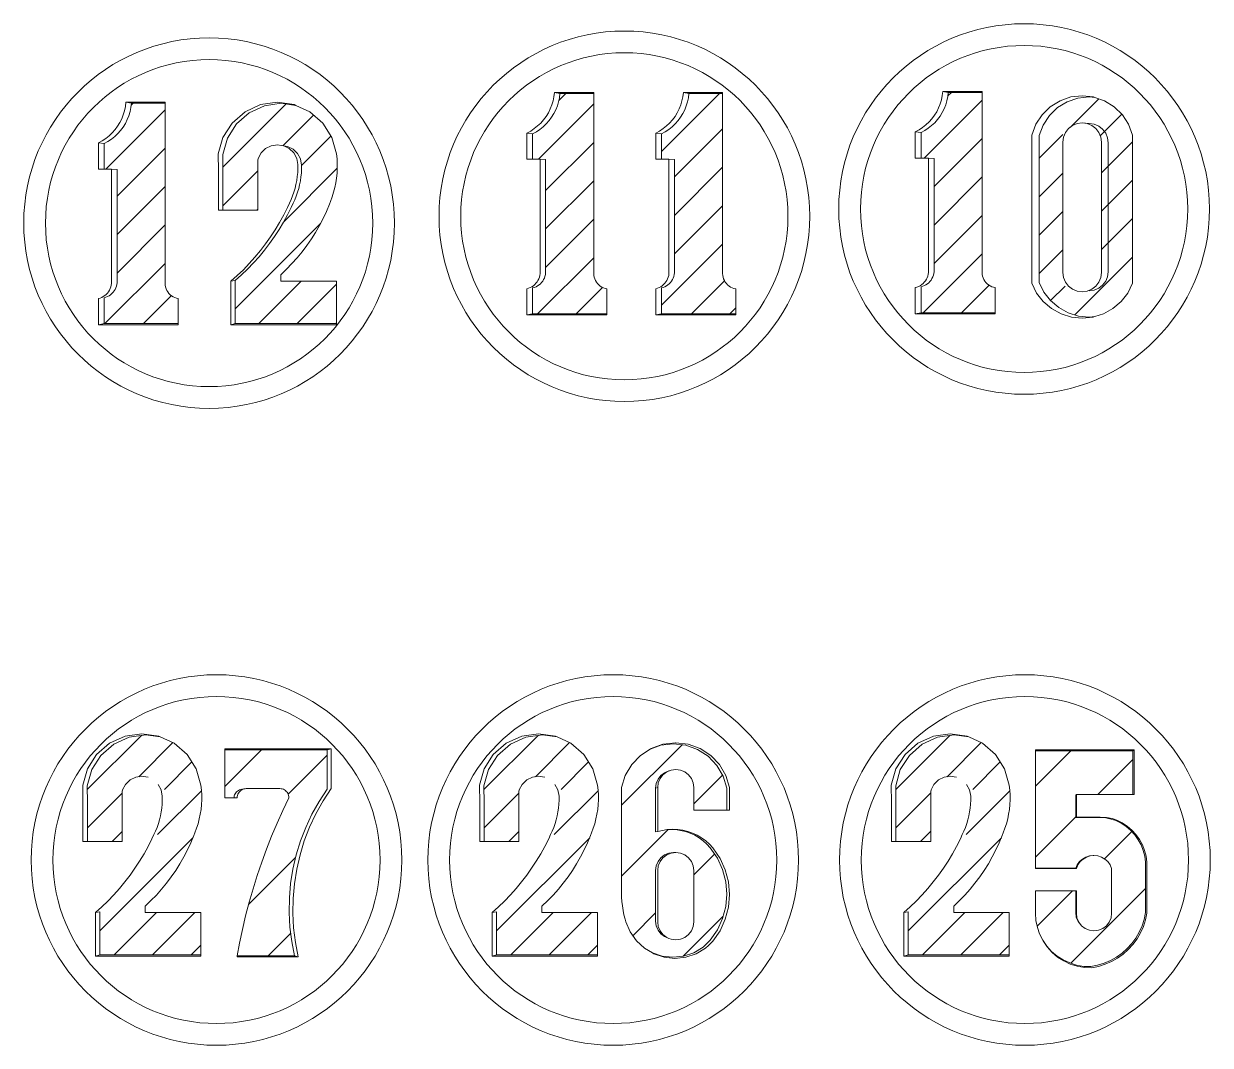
# Model space of a CAD drawing. Header units: inches. Extents: x 168 to 5693, y 62 to 1947.
# Drawn here: x 1467.9 to 1518.2, y 620.6 to 663.9 of the extents above; entities that cross this region are included whole.
import ezdxf

# ---------------------------------------------------------------- set-up
doc = ezdxf.new("R2010")
doc.units = ezdxf.units.IN
doc.header["$MEASUREMENT"] = 0
pattern_1 = [(45, (923.6918, 1201.9644), (-0.8148213, 0.8148213), [])]

msp = doc.modelspace()

# ---------------------------------------------------------------- hatches: boundary and pattern name
at = {"lineweight": 20}
h = msp.add_hatch(dxfattribs=at)
h.set_pattern_fill('ANSI31', color=256, scale=9.218651)
h.set_pattern_definition(pattern_1)
h.paths.add_polyline_path([(1492.439, 652.722), (1492.37, 652.755), (1492.304, 652.796), (1492.245, 652.845), (1492.191, 652.9), (1492.144, 652.961), (1492.105, 653.028), (1492.073, 653.098), (1492.051, 653.172), (1492.037, 653.248), (1492.033, 653.325), (1492.033, 660.965), (1490.599, 660.965), (1490.578, 660.786), (1490.541, 660.61), (1490.489, 660.438), (1490.423, 660.271), (1490.342, 660.111), (1490.248, 659.958), (1490.141, 659.813), (1490.022, 659.679), (1489.891, 659.555), (1489.75, 659.443), (1489.6, 659.344), (1489.442, 659.259), (1489.442, 658.176), (1489.754, 658.176), (1489.992, 658.159), (1489.992, 653.355), (1489.982, 653.281), (1489.964, 653.208), (1489.939, 653.137), (1489.906, 653.07), (1489.867, 653.006), (1489.821, 652.947), (1489.769, 652.893), (1489.712, 652.845), (1489.65, 652.803), (1489.584, 652.767), (1489.514, 652.739), (1489.442, 652.719), (1489.442, 651.619), (1492.588, 651.619), (1492.588, 652.682), (1492.512, 652.698)])
h = msp.add_hatch(dxfattribs=at)
h.set_pattern_fill('ANSI31', color=256, scale=9.218651)
h.set_pattern_definition(pattern_1)
h.paths.add_polyline_path([(1497.904, 652.722), (1497.834, 652.755), (1497.769, 652.796), (1497.709, 652.845), (1497.655, 652.9), (1497.608, 652.961), (1497.569, 653.028), (1497.538, 653.098), (1497.515, 653.172), (1497.502, 653.248), (1497.497, 653.325), (1497.497, 660.965), (1496.063, 660.965), (1496.042, 660.786), (1496.005, 660.61), (1495.954, 660.438), (1495.887, 660.271), (1495.807, 660.111), (1495.712, 659.958), (1495.605, 659.813), (1495.486, 659.679), (1495.355, 659.555), (1495.214, 659.443), (1495.064, 659.344), (1494.906, 659.259), (1494.906, 658.176), (1495.219, 658.176), (1495.456, 658.159), (1495.456, 653.355), (1495.446, 653.281), (1495.429, 653.208), (1495.403, 653.137), (1495.371, 653.07), (1495.331, 653.006), (1495.285, 652.947), (1495.233, 652.893), (1495.176, 652.845), (1495.114, 652.803), (1495.048, 652.767), (1494.978, 652.739), (1494.906, 652.719), (1494.906, 651.619), (1498.052, 651.619), (1498.052, 652.682), (1497.977, 652.698)])
h = msp.add_hatch(dxfattribs=at)
h.set_pattern_fill('ANSI31', color=256, scale=9.218651)
h.set_pattern_definition(pattern_1)
h.paths.add_polyline_path([(1508.903, 652.769), (1508.833, 652.802), (1508.768, 652.843), (1508.708, 652.891), (1508.654, 652.947), (1508.607, 653.008), (1508.568, 653.074), (1508.537, 653.145), (1508.515, 653.218), (1508.501, 653.294), (1508.496, 653.371), (1508.496, 661.011), (1507.062, 661.011), (1507.041, 660.833), (1507.005, 660.657), (1506.953, 660.485), (1506.887, 660.318), (1506.806, 660.157), (1506.712, 660.004), (1506.604, 659.86), (1506.485, 659.725), (1506.355, 659.602), (1506.214, 659.49), (1506.064, 659.391), (1505.906, 659.305), (1505.906, 658.223), (1506.218, 658.223), (1506.456, 658.206), (1506.456, 653.401), (1506.446, 653.327), (1506.428, 653.254), (1506.403, 653.184), (1506.37, 653.116), (1506.331, 653.053), (1506.285, 652.993), (1506.233, 652.939), (1506.175, 652.891), (1506.113, 652.849), (1506.047, 652.814), (1505.978, 652.786), (1505.906, 652.765), (1505.906, 651.666), (1509.051, 651.666), (1509.051, 652.729), (1508.976, 652.744)])
h = msp.add_hatch(dxfattribs=at)
h.set_pattern_fill('ANSI31', color=256, scale=9.218651)
h.set_pattern_definition(pattern_1)
h.paths.add_polyline_path([(1474.273, 652.307), (1474.203, 652.34), (1474.138, 652.381), (1474.078, 652.43), (1474.024, 652.485), (1473.977, 652.546), (1473.938, 652.613), (1473.907, 652.683), (1473.884, 652.757), (1473.87, 652.833), (1473.866, 652.909), (1473.866, 660.55), (1472.432, 660.55), (1472.411, 660.371), (1472.374, 660.195), (1472.323, 660.023), (1472.256, 659.856), (1472.176, 659.695), (1472.081, 659.542), (1471.974, 659.398), (1471.855, 659.264), (1471.724, 659.14), (1471.583, 659.028), (1471.433, 658.929), (1471.275, 658.843), (1471.275, 657.761), (1471.588, 657.761), (1471.825, 657.744), (1471.825, 652.94), (1471.815, 652.866), (1471.797, 652.793), (1471.772, 652.722), (1471.74, 652.655), (1471.7, 652.591), (1471.654, 652.532), (1471.602, 652.478), (1471.545, 652.43), (1471.483, 652.388), (1471.417, 652.352), (1471.347, 652.324), (1471.275, 652.304), (1471.275, 651.204), (1474.421, 651.204), (1474.421, 652.267), (1474.346, 652.283)])
h = msp.add_hatch(dxfattribs=at)
h.set_pattern_fill('ANSI31', color=256, scale=9.218651)
h.set_pattern_definition(pattern_1)
h.paths.add_polyline_path([(1481.127, 653), (1478.768, 653), (1478.768, 653.278), (1479.009, 653.507), (1479.24, 653.747), (1479.461, 653.996), (1479.671, 654.253), (1479.871, 654.52), (1480.06, 654.794), (1480.237, 655.075), (1480.403, 655.364), (1480.556, 655.659), (1480.698, 655.961), (1480.827, 656.268), (1480.87, 656.387), (1480.943, 656.58), (1481.005, 656.776), (1481.058, 656.974), (1481.1, 657.176), (1481.131, 657.379), (1481.152, 657.584), (1481.162, 657.789), (1481.161, 657.995), (1481.149, 658.2), (1481.127, 658.405), (1480.929, 659.101), (1480.541, 659.712), (1479.996, 660.188), (1479.405, 660.46), (1478.786, 660.55), (1478.077, 660.447), (1477.426, 660.148), (1476.886, 659.676), (1476.502, 659.071), (1476.306, 658.381), (1476.313, 657.665), (1476.313, 656.015), (1477.789, 656.015), (1477.789, 658.183), (1477.928, 658.444), (1478.119, 658.631), (1478.358, 658.75), (1478.622, 658.791), (1478.786, 658.764), (1478.886, 658.75), (1478.89, 658.748), (1479.048, 658.723), (1479.284, 658.605), (1479.474, 658.42), (1479.598, 658.187), (1479.645, 657.927), (1479.645, 657.759), (1479.637, 657.592), (1479.621, 657.426), (1479.597, 657.26), (1479.565, 657.096), (1479.525, 656.933), (1479.478, 656.773), (1479.422, 656.615), (1479.359, 656.46), (1479.289, 656.308), (1479.21, 656.134), (1479.049, 655.814), (1478.876, 655.501), (1478.692, 655.194), (1478.496, 654.894), (1478.289, 654.602), (1478.072, 654.318), (1477.843, 654.042), (1477.605, 653.775), (1477.357, 653.517), (1477.099, 653.268), (1476.832, 653.029), (1476.832, 651.204), (1481.127, 651.204)])
h = msp.add_hatch(dxfattribs=at)
h.set_pattern_fill('ANSI31', color=256, scale=9.218651)
h.set_pattern_definition(pattern_1)
h.paths.add_polyline_path([(1510.917, 659.176), (1510.917, 652.948), (1511.119, 652.539), (1511.398, 652.179), (1511.744, 651.882), (1512.143, 651.661), (1512.578, 651.525), (1513.032, 651.479), (1513.281, 651.504), (1513.637, 651.616), (1514.04, 651.839), (1514.389, 652.138), (1514.672, 652.502), (1514.875, 652.915), (1514.875, 659.204), (1514.706, 659.659), (1514.441, 660.065), (1514.093, 660.404), (1513.68, 660.658), (1513.274, 660.798), (1513.032, 660.824), (1512.554, 660.772), (1512.1, 660.615), (1511.691, 660.364), (1511.347, 660.028), (1511.085, 659.626)])
h.paths.add_polyline_path([(1513.559, 652.98), (1512.862, 652.445), (1511.995, 652.804), (1511.92, 653.375), (1511.92, 659.294), (1512.617, 659.829), (1512.94, 659.695), (1513.307, 659.653), (1513.559, 659.043)], flags=16)
h = msp.add_hatch(dxfattribs=at)
h.set_pattern_fill('ANSI31', color=256, scale=9.218651)
h.set_pattern_definition([(45, (835.1545, 1201.9644), (-0.8148213, 0.8148213), [])])
h.paths.add_polyline_path([(1475.379, 626.221), (1473.022, 626.221), (1473.022, 626.498), (1473.263, 626.728), (1473.493, 626.967), (1473.714, 627.216), (1473.925, 627.473), (1474.125, 627.739), (1474.313, 628.013), (1474.49, 628.294), (1474.656, 628.583), (1474.809, 628.878), (1474.95, 629.179), (1475.079, 629.486), (1475.122, 629.605), (1475.195, 629.797), (1475.258, 629.993), (1475.31, 630.192), (1475.352, 630.393), (1475.383, 630.596), (1475.404, 630.8), (1475.414, 631.006), (1475.413, 631.211), (1475.402, 631.416), (1475.379, 631.621), (1475.181, 632.316), (1474.794, 632.927), (1474.249, 633.403), (1473.658, 633.675), (1473.041, 633.764), (1472.332, 633.662), (1471.681, 633.362), (1471.142, 632.891), (1470.758, 632.286), (1470.562, 631.597), (1470.569, 630.881), (1470.569, 629.233), (1472.044, 629.233), (1472.044, 631.399), (1472.183, 631.66), (1472.374, 631.846), (1472.613, 631.966), (1472.876, 632.007), (1473.041, 631.98), (1473.14, 631.966), (1473.144, 631.964), (1473.302, 631.939), (1473.538, 631.821), (1473.727, 631.636), (1473.851, 631.403), (1473.899, 631.143), (1473.899, 630.976), (1473.891, 630.809), (1473.875, 630.642), (1473.851, 630.477), (1473.819, 630.313), (1473.779, 630.15), (1473.731, 629.99), (1473.676, 629.832), (1473.613, 629.677), (1473.543, 629.526), (1473.464, 629.352), (1473.303, 629.033), (1473.131, 628.719), (1472.946, 628.413), (1472.751, 628.113), (1472.544, 627.821), (1472.326, 627.537), (1472.098, 627.262), (1471.86, 626.995), (1471.612, 626.737), (1471.355, 626.489), (1471.088, 626.25), (1471.088, 624.426), (1475.379, 624.426)])
h = msp.add_hatch(dxfattribs=at)
h.set_pattern_fill('ANSI31', color=256, scale=9.218651)
h.set_pattern_definition([(45, (851.9709, 1201.9644), (-0.8148213, 0.8148213), [])])
h.paths.add_polyline_path([(1492.196, 626.221), (1489.838, 626.221), (1489.838, 626.498), (1490.079, 626.728), (1490.31, 626.967), (1490.531, 627.216), (1490.741, 627.473), (1490.941, 627.739), (1491.13, 628.013), (1491.307, 628.294), (1491.472, 628.583), (1491.626, 628.878), (1491.767, 629.179), (1491.896, 629.486), (1491.939, 629.605), (1492.012, 629.797), (1492.074, 629.993), (1492.126, 630.192), (1492.168, 630.393), (1492.2, 630.596), (1492.22, 630.8), (1492.23, 631.006), (1492.229, 631.211), (1492.218, 631.416), (1492.196, 631.621), (1491.998, 632.316), (1491.61, 632.927), (1491.066, 633.403), (1490.475, 633.675), (1489.857, 633.764), (1489.148, 633.662), (1488.497, 633.362), (1487.958, 632.891), (1487.575, 632.286), (1487.378, 631.597), (1487.385, 630.881), (1487.385, 629.233), (1488.861, 629.233), (1488.861, 631.399), (1488.999, 631.66), (1489.191, 631.846), (1489.429, 631.966), (1489.693, 632.007), (1489.857, 631.98), (1489.956, 631.966), (1489.961, 631.964), (1490.118, 631.939), (1490.354, 631.821), (1490.544, 631.636), (1490.668, 631.403), (1490.715, 631.143), (1490.715, 630.976), (1490.707, 630.809), (1490.691, 630.642), (1490.667, 630.477), (1490.635, 630.313), (1490.595, 630.15), (1490.548, 629.99), (1490.492, 629.832), (1490.429, 629.677), (1490.359, 629.526), (1490.281, 629.352), (1490.12, 629.033), (1489.947, 628.719), (1489.763, 628.413), (1489.567, 628.113), (1489.36, 627.821), (1489.143, 627.537), (1488.915, 627.262), (1488.677, 626.995), (1488.429, 626.737), (1488.171, 626.489), (1487.905, 626.25), (1487.905, 624.426), (1492.196, 624.426)])
h = msp.add_hatch(dxfattribs=at)
h.set_pattern_fill('ANSI31', color=256, scale=17)
h.set_pattern_definition([(45, (500.498, 1516.3141), (-1.502602, 1.502602), [])])
h.paths.add_polyline_path([(1496.972, 628.962), (1496.828, 629.12), (1496.669, 629.263), (1496.497, 629.39), (1496.313, 629.499), (1496.12, 629.589), (1495.918, 629.66), (1495.71, 629.71), (1495.499, 629.74), (1495.285, 629.749), (1495.139, 629.74), (1494.951, 629.71), (1494.742, 629.656), (1494.654, 629.649), (1494.654, 631.499), (1494.68, 631.695), (1494.756, 631.878), (1494.876, 632.035), (1495.034, 632.156), (1495.216, 632.232), (1495.31, 632.264), (1495.508, 632.29), (1495.706, 632.264), (1495.891, 632.187), (1496.05, 632.066), (1496.172, 631.907), (1496.248, 631.722), (1496.274, 631.524), (1496.274, 630.572), (1497.675, 630.572), (1497.675, 631.499), (1497.518, 632.007), (1497.248, 632.467), (1496.881, 632.852), (1496.435, 633.143), (1495.934, 633.323), (1495.413, 633.385), (1495.406, 633.385), (1494.877, 633.323), (1494.425, 633.16), (1494.011, 632.89), (1493.64, 632.501), (1493.368, 632.038), (1493.21, 631.524), (1493.21, 627.072), (1493.214, 626.882), (1493.226, 626.692), (1493.247, 626.502), (1493.277, 626.314), (1493.314, 626.127), (1493.36, 625.942), (1493.394, 625.828), (1493.573, 625.402), (1493.839, 625.023), (1494.179, 624.709), (1494.519, 624.508), (1494.926, 624.373), (1495.381, 624.325), (1495.837, 624.373), (1496.272, 624.517), (1496.667, 624.75), (1496.79, 624.864), (1496.972, 625.05), (1497.273, 625.486), (1497.494, 625.967), (1497.629, 626.479), (1497.675, 627.006), (1497.629, 627.533), (1497.494, 628.045), (1497.273, 628.526)])
h.paths.add_polyline_path([(1494.68, 628.21), (1494.756, 628.393), (1494.876, 628.551), (1495.034, 628.671), (1495.216, 628.747), (1495.413, 628.773), (1495.508, 628.771), (1495.706, 628.745), (1495.891, 628.669), (1496.05, 628.547), (1496.172, 628.388), (1496.248, 628.203), (1496.274, 628.005), (1496.274, 625.828), (1496.248, 625.63), (1496.172, 625.445), (1496.05, 625.287), (1495.891, 625.165), (1495.706, 625.088), (1495.508, 625.062), (1495.31, 625.088), (1495.216, 625.126), (1495.125, 625.165), (1495.034, 625.202), (1494.876, 625.322), (1494.756, 625.479), (1494.68, 625.662), (1494.654, 625.859), (1494.654, 628.014)], flags=16)
h = msp.add_hatch(dxfattribs=at)
h.set_pattern_fill('ANSI31', color=256, scale=9.218651)
h.set_pattern_definition([(45, (869.424, 1201.9644), (-0.8148213, 0.8148213), [])])
h.paths.add_polyline_path([(1509.649, 626.221), (1507.292, 626.221), (1507.292, 626.498), (1507.532, 626.728), (1507.763, 626.967), (1507.984, 627.216), (1508.194, 627.473), (1508.394, 627.739), (1508.583, 628.013), (1508.76, 628.294), (1508.925, 628.583), (1509.079, 628.878), (1509.22, 629.179), (1509.349, 629.486), (1509.392, 629.605), (1509.465, 629.797), (1509.527, 629.993), (1509.579, 630.192), (1509.621, 630.393), (1509.653, 630.596), (1509.673, 630.8), (1509.683, 631.006), (1509.683, 631.211), (1509.671, 631.416), (1509.649, 631.621), (1509.451, 632.316), (1509.063, 632.927), (1508.519, 633.403), (1507.928, 633.675), (1507.31, 633.764), (1506.601, 633.662), (1505.951, 633.362), (1505.411, 632.891), (1505.028, 632.286), (1504.831, 631.597), (1504.838, 630.881), (1504.838, 629.233), (1506.314, 629.233), (1506.314, 631.399), (1506.453, 631.66), (1506.644, 631.846), (1506.882, 631.966), (1507.146, 632.007), (1507.31, 631.98), (1507.41, 631.966), (1507.414, 631.964), (1507.571, 631.939), (1507.808, 631.821), (1507.997, 631.636), (1508.121, 631.403), (1508.168, 631.143), (1508.168, 630.976), (1508.16, 630.809), (1508.144, 630.642), (1508.12, 630.477), (1508.088, 630.313), (1508.049, 630.15), (1508.001, 629.99), (1507.945, 629.832), (1507.882, 629.677), (1507.812, 629.526), (1507.734, 629.352), (1507.573, 629.033), (1507.4, 628.719), (1507.216, 628.413), (1507.02, 628.113), (1506.813, 627.821), (1506.596, 627.537), (1506.368, 627.262), (1506.13, 626.995), (1505.882, 626.737), (1505.624, 626.489), (1505.358, 626.25), (1505.358, 624.426), (1509.649, 624.426)])
h = msp.add_hatch(dxfattribs=at)
h.set_pattern_fill('ANSI31', color=256, scale=17)
h.set_pattern_definition([(45, (498.08, 1516.4815), (-1.502602, 1.502602), [])])
h.paths.add_polyline_path([(1479.182, 627.459), (1479.279, 628.069), (1479.419, 628.671), (1479.6, 629.262), (1479.823, 629.838), (1480.086, 630.397), (1480.387, 630.937), (1480.725, 631.454), (1480.725, 633.124), (1476.395, 633.124), (1476.395, 631.09), (1476.78, 631.09), (1476.784, 631.144), (1476.816, 631.24), (1476.873, 631.324), (1476.949, 631.391), (1477.039, 631.436), (1477.064, 631.441), (1477.017, 631.425), (1476.971, 631.402), (1476.93, 631.374), (1476.892, 631.341), (1476.858, 631.303), (1476.83, 631.261), (1476.808, 631.216), (1476.792, 631.168), (1476.782, 631.119), (1476.78, 631.09), (1476.914, 631.09), (1476.919, 631.167), (1476.952, 631.263), (1477.009, 631.348), (1477.086, 631.416), (1477.177, 631.461), (1477.252, 631.476), (1477.303, 631.479), (1478.758, 631.479), (1478.85, 631.461), (1478.941, 631.416), (1479.017, 631.348), (1479.073, 631.263), (1479.104, 631.166), (1479.108, 631.09), (1478.851, 630.556), (1478.607, 630.015), (1478.376, 629.468), (1478.159, 628.917), (1477.955, 628.359), (1477.764, 627.798), (1477.588, 627.231), (1477.425, 626.661), (1477.276, 626.087), (1477.141, 625.509), (1477.021, 624.928), (1476.922, 624.389), (1479.346, 624.389), (1479.227, 624.995), (1479.151, 625.608), (1479.118, 626.225), (1479.128, 626.843)])
h = msp.add_hatch(dxfattribs=at)
h.set_pattern_fill('ANSI31', color=256, scale=17)
h.set_pattern_definition([(45, (504.728, 1515.8294), (-1.502602, 1.502602), [])])
h.paths.add_polyline_path([(1514.969, 629.521), (1514.797, 629.707), (1514.603, 629.871), (1514.391, 630.01), (1514.163, 630.122), (1513.966, 630.191), (1513.736, 630.239), (1513.464, 630.258), (1512.464, 630.258), (1512.464, 631.226), (1514.887, 631.226), (1514.887, 633.085), (1510.756, 633.085), (1510.756, 628.104), (1512.464, 628.104), (1512.53, 628.253), (1512.626, 628.385), (1512.747, 628.494), (1512.888, 628.575), (1513.042, 628.626), (1513.221, 628.644), (1513.401, 628.625), (1513.558, 628.575), (1513.7, 628.492), (1513.822, 628.382), (1513.919, 628.249), (1513.986, 628.099), (1513.986, 626.195), (1513.96, 626.002), (1513.885, 625.822), (1513.767, 625.667), (1513.612, 625.548), (1513.431, 625.473), (1513.238, 625.448), (1513.044, 625.473), (1512.864, 625.548), (1512.694, 625.678), (1512.563, 625.849), (1512.489, 626.028), (1512.464, 626.219), (1512.464, 627.147), (1510.756, 627.147), (1510.756, 626.195), (1510.777, 625.888), (1510.838, 625.585), (1510.928, 625.326), (1511.066, 625.054), (1511.239, 624.802), (1511.444, 624.575), (1511.677, 624.377), (1511.934, 624.213), (1512.211, 624.084), (1512.503, 623.993), (1512.804, 623.941), (1513.109, 623.931), (1513.394, 623.987), (1513.672, 624.073), (1513.939, 624.187), (1514.192, 624.33), (1514.429, 624.499), (1514.646, 624.692), (1514.841, 624.907), (1515.013, 625.141), (1515.159, 625.393), (1515.277, 625.658), (1515.366, 625.935), (1515.426, 626.219), (1515.426, 628.104), (1515.425, 628.358), (1515.393, 628.609), (1515.33, 628.855), (1515.237, 629.091), (1515.116, 629.314)])

# ---------------------------------------------------------------- linework, layer by layer
for p, q in [((1489.442, 659.259), (1489.442, 658.176)), ((1494.906, 659.259), (1494.906, 658.176)), ((1505.906, 659.305), (1505.906, 658.223)), ((1471.275, 658.843), (1471.275, 657.761)), ((1489.442, 651.619), (1492.588, 651.619)), ((1494.906, 651.619), (1498.052, 651.619)), ((1505.906, 651.666), (1509.051, 651.666)), ((1471.275, 651.204), (1474.421, 651.204)), ((1514.887, 633.085), (1514.887, 631.226)), ((1495.31, 632.264), (1495.508, 632.29)), ((1512.49, 631.226), (1512.49, 630.274)), ((1513.238, 628.643), (1513.401, 628.625)), ((1513.401, 628.625), (1513.558, 628.575)), ((1513.558, 628.575), (1513.7, 628.492)), ((1513.7, 628.492), (1513.822, 628.382)), ((1513.822, 628.382), (1513.919, 628.249)), ((1513.919, 628.249), (1513.986, 628.099)), ((1510.756, 628.104), (1512.464, 628.104)), ((1513.986, 628.099), (1513.986, 626.195)), ((1513.885, 625.822), (1513.767, 625.667)), ((1513.96, 626.002), (1513.885, 625.822)), ((1513.986, 626.195), (1513.96, 626.002)), ((1512.864, 625.548), (1512.709, 625.667)), ((1513.044, 625.473), (1512.864, 625.548)), ((1513.238, 625.448), (1513.044, 625.473)), ((1513.431, 625.473), (1513.238, 625.448)), ((1513.612, 625.548), (1513.431, 625.473)), ((1513.767, 625.667), (1513.612, 625.548)), ((1476.922, 624.389), (1479.346, 624.389))]:
    msp.add_line(p, q, dxfattribs=at)
for points in [[(1489.199, 651.572), (1492.588, 651.572), (1492.588, 651.619), (1492.588, 652.682), (1492.512, 652.698), (1492.439, 652.722), (1492.37, 652.755), (1492.304, 652.796), (1492.245, 652.845), (1492.191, 652.9), (1492.144, 652.961), (1492.105, 653.028), (1492.073, 653.098), (1492.051, 653.172), (1492.037, 653.248), (1492.033, 653.325), (1492.033, 660.965), (1492.033, 661.01), (1490.367, 661.01), (1490.346, 660.829), (1490.309, 660.652), (1490.257, 660.478), (1490.19, 660.309), (1490.108, 660.147), (1490.013, 659.992), (1489.905, 659.847), (1489.784, 659.711), (1489.652, 659.586), (1489.51, 659.473), (1489.359, 659.373), (1489.199, 659.286), (1489.199, 658.176), (1489.442, 658.176), (1489.754, 658.176), (1489.754, 653.325), (1489.744, 653.25), (1489.726, 653.176), (1489.701, 653.105), (1489.668, 653.037), (1489.628, 652.972), (1489.582, 652.913), (1489.529, 652.858), (1489.471, 652.809), (1489.409, 652.767), (1489.342, 652.731), (1489.272, 652.703), (1489.199, 652.682), (1489.199, 651.572), (1489.442, 651.619), (1489.442, 652.719), (1489.514, 652.739), (1489.584, 652.767), (1489.65, 652.803), (1489.712, 652.845), (1489.769, 652.893), (1489.821, 652.947), (1489.867, 653.006), (1489.906, 653.07), (1489.939, 653.137), (1489.964, 653.208), (1489.982, 653.281), (1489.992, 653.355), (1489.992, 658.159), (1489.754, 658.176)], [(1489.199, 659.286), (1489.442, 659.259), (1489.6, 659.344), (1489.75, 659.443), (1489.891, 659.555), (1490.022, 659.679), (1490.141, 659.813), (1490.248, 659.958), (1490.342, 660.111), (1490.423, 660.271), (1490.489, 660.438), (1490.541, 660.61), (1490.578, 660.786), (1490.599, 660.965)], [(1490.367, 661.01), (1490.599, 660.965), (1492.033, 660.965)], [(1494.663, 651.572), (1498.052, 651.572), (1498.052, 651.619), (1498.052, 652.682), (1497.977, 652.698), (1497.904, 652.722), (1497.834, 652.755), (1497.769, 652.796), (1497.709, 652.845), (1497.655, 652.9), (1497.608, 652.961), (1497.569, 653.028), (1497.538, 653.098), (1497.515, 653.172), (1497.502, 653.248), (1497.497, 653.325), (1497.497, 660.965), (1497.497, 661.01), (1495.831, 661.01), (1495.81, 660.829), (1495.773, 660.652), (1495.721, 660.478), (1495.654, 660.309), (1495.572, 660.147), (1495.477, 659.992), (1495.369, 659.847), (1495.248, 659.711), (1495.117, 659.586), (1494.974, 659.473), (1494.823, 659.373), (1494.663, 659.286), (1494.663, 658.176), (1494.906, 658.176), (1495.219, 658.176), (1495.219, 653.325), (1495.209, 653.25), (1495.191, 653.176), (1495.165, 653.105), (1495.132, 653.037), (1495.092, 652.972), (1495.046, 652.913), (1494.994, 652.858), (1494.936, 652.809), (1494.873, 652.767), (1494.806, 652.731), (1494.736, 652.703), (1494.663, 652.682), (1494.663, 651.572), (1494.906, 651.619), (1494.906, 652.719), (1494.978, 652.739), (1495.048, 652.767), (1495.114, 652.803), (1495.176, 652.845), (1495.233, 652.893), (1495.285, 652.947), (1495.331, 653.006), (1495.371, 653.07), (1495.403, 653.137), (1495.429, 653.208), (1495.446, 653.281), (1495.456, 653.355), (1495.456, 658.159), (1495.219, 658.176)], [(1494.663, 659.286), (1494.906, 659.259), (1495.064, 659.344), (1495.214, 659.443), (1495.355, 659.555), (1495.486, 659.679), (1495.605, 659.813), (1495.712, 659.958), (1495.807, 660.111), (1495.887, 660.271), (1495.954, 660.438), (1496.005, 660.61), (1496.042, 660.786), (1496.063, 660.965)], [(1495.831, 661.01), (1496.063, 660.965), (1497.497, 660.965)], [(1505.663, 651.618), (1509.051, 651.618), (1509.051, 651.666), (1509.051, 652.729), (1508.976, 652.744), (1508.903, 652.769), (1508.833, 652.802), (1508.768, 652.843), (1508.708, 652.891), (1508.654, 652.947), (1508.607, 653.008), (1508.568, 653.074), (1508.537, 653.145), (1508.515, 653.218), (1508.501, 653.294), (1508.496, 653.371), (1508.496, 661.011), (1508.496, 661.056), (1506.831, 661.056), (1506.809, 660.876), (1506.773, 660.698), (1506.72, 660.524), (1506.653, 660.356), (1506.572, 660.193), (1506.477, 660.039), (1506.368, 659.893), (1506.248, 659.757), (1506.116, 659.632), (1505.974, 659.52), (1505.822, 659.419), (1505.663, 659.333), (1505.663, 658.223), (1505.906, 658.223), (1506.218, 658.223), (1506.218, 653.371), (1506.208, 653.296), (1506.19, 653.223), (1506.164, 653.151), (1506.132, 653.083), (1506.092, 653.019), (1506.045, 652.959), (1505.993, 652.905), (1505.935, 652.856), (1505.872, 652.813), (1505.806, 652.778), (1505.735, 652.75), (1505.663, 652.729), (1505.663, 651.618), (1505.906, 651.666), (1505.906, 652.765), (1505.978, 652.786), (1506.047, 652.814), (1506.113, 652.849), (1506.175, 652.891), (1506.233, 652.939), (1506.285, 652.993), (1506.331, 653.053), (1506.37, 653.116), (1506.403, 653.184), (1506.428, 653.254), (1506.446, 653.327), (1506.456, 653.401), (1506.456, 658.206), (1506.218, 658.223)], [(1505.663, 659.333), (1505.906, 659.305), (1506.064, 659.391), (1506.214, 659.49), (1506.355, 659.602), (1506.485, 659.725), (1506.604, 659.86), (1506.712, 660.004), (1506.806, 660.157), (1506.887, 660.318), (1506.953, 660.485), (1507.005, 660.657), (1507.041, 660.833), (1507.062, 661.011)], [(1506.831, 661.056), (1507.062, 661.011), (1508.496, 661.011)], [(1471.032, 651.157), (1474.421, 651.157), (1474.421, 651.204), (1474.421, 652.267), (1474.346, 652.283), (1474.273, 652.307), (1474.203, 652.34), (1474.138, 652.381), (1474.078, 652.43), (1474.024, 652.485), (1473.977, 652.546), (1473.938, 652.613), (1473.907, 652.683), (1473.884, 652.757), (1473.87, 652.833), (1473.866, 652.909), (1473.866, 660.55), (1473.866, 660.594), (1472.2, 660.594), (1472.179, 660.414), (1472.142, 660.236), (1472.09, 660.063), (1472.023, 659.894), (1471.941, 659.732), (1471.846, 659.577), (1471.738, 659.431), (1471.617, 659.296), (1471.486, 659.171), (1471.343, 659.058), (1471.192, 658.958), (1471.032, 658.871), (1471.032, 657.761), (1471.275, 657.761), (1471.588, 657.761), (1471.588, 652.909), (1471.577, 652.835), (1471.56, 652.761), (1471.534, 652.69), (1471.501, 652.622), (1471.461, 652.557), (1471.415, 652.498), (1471.363, 652.443), (1471.305, 652.394), (1471.242, 652.352), (1471.175, 652.316), (1471.105, 652.288), (1471.032, 652.267), (1471.032, 651.157), (1471.275, 651.204), (1471.275, 652.304), (1471.347, 652.324), (1471.417, 652.352), (1471.483, 652.388), (1471.545, 652.43), (1471.602, 652.478), (1471.654, 652.532), (1471.7, 652.591), (1471.74, 652.655), (1471.772, 652.722), (1471.797, 652.793), (1471.815, 652.866), (1471.825, 652.94), (1471.825, 657.744), (1471.588, 657.761)], [(1471.032, 658.871), (1471.275, 658.843), (1471.433, 658.929), (1471.583, 659.028), (1471.724, 659.14), (1471.855, 659.264), (1471.974, 659.398), (1472.081, 659.542), (1472.176, 659.695), (1472.256, 659.856), (1472.323, 660.023), (1472.374, 660.195), (1472.411, 660.371), (1472.432, 660.55)], [(1472.2, 660.594), (1472.432, 660.55), (1473.866, 660.55)], [(1476.124, 656.015), (1476.124, 657.681), (1476.117, 658.405), (1476.315, 659.101), (1476.703, 659.712), (1477.248, 660.188), (1477.906, 660.491), (1478.622, 660.594), (1479.338, 660.491), (1479.405, 660.46), (1479.996, 660.188), (1480.541, 659.712), (1480.929, 659.101), (1481.127, 658.405), (1481.149, 658.2), (1481.161, 657.995), (1481.162, 657.789), (1481.152, 657.584), (1481.131, 657.379), (1481.1, 657.176), (1481.058, 656.974), (1481.005, 656.776), (1480.943, 656.58), (1480.87, 656.387), (1480.827, 656.268), (1480.698, 655.961), (1480.556, 655.659), (1480.403, 655.364), (1480.237, 655.075), (1480.06, 654.794), (1479.871, 654.52), (1479.671, 654.253), (1479.461, 653.996), (1479.24, 653.747), (1479.009, 653.507), (1478.768, 653.278), (1478.768, 653), (1481.127, 653), (1481.127, 651.204), (1481.127, 651.157), (1476.649, 651.157)], [(1476.313, 656.015), (1476.313, 657.665), (1476.306, 658.381), (1476.502, 659.071), (1476.886, 659.676), (1477.426, 660.148), (1478.077, 660.447), (1478.786, 660.55), (1479.405, 660.46)], [(1513.281, 651.504), (1513.032, 651.479), (1512.578, 651.525), (1512.143, 651.661), (1511.744, 651.882), (1511.398, 652.179), (1511.119, 652.539), (1510.917, 652.948), (1510.917, 659.176), (1511.085, 659.626), (1511.347, 660.028), (1511.691, 660.364), (1512.1, 660.615), (1512.554, 660.772), (1513.032, 660.824), (1513.274, 660.798)], [(1513.032, 652.592), (1513.242, 652.62), (1513.438, 652.701), (1513.606, 652.83), (1513.735, 652.998), (1513.816, 653.194), (1513.844, 653.404), (1513.844, 658.873), (1513.816, 659.083), (1513.735, 659.279), (1513.606, 659.447), (1513.438, 659.576), (1513.242, 659.657), (1513.032, 659.685), (1512.74, 659.718), (1512.527, 659.69), (1512.33, 659.608), (1512.16, 659.478), (1512.03, 659.308), (1511.948, 659.111), (1511.92, 658.898), (1511.92, 653.375)], [(1511.92, 653.375), (1511.948, 653.163), (1512.03, 652.965), (1512.16, 652.796), (1512.33, 652.665), (1512.527, 652.583), (1512.74, 652.556), (1512.952, 652.583), (1513.15, 652.665), (1513.319, 652.796), (1513.45, 652.965), (1513.532, 653.163), (1513.559, 653.375), (1513.559, 658.898), (1513.532, 659.111), (1513.45, 659.308), (1513.319, 659.478), (1513.15, 659.608), (1512.952, 659.69), (1512.74, 659.718)], [(1476.124, 656.015), (1476.313, 656.015), (1477.789, 656.015), (1477.789, 658.135), (1477.803, 658.208), (1477.928, 658.444), (1478.119, 658.631), (1478.358, 658.75), (1478.622, 658.791), (1478.786, 658.764), (1478.886, 658.75), (1478.89, 658.748)], [(1479.316, 658.444), (1479.441, 658.208), (1479.489, 657.946), (1479.489, 657.777), (1479.481, 657.608), (1479.465, 657.439), (1479.441, 657.272), (1479.409, 657.106), (1479.368, 656.942), (1479.32, 656.78), (1479.264, 656.621), (1479.201, 656.464), (1479.129, 656.311), (1479.05, 656.135), (1478.888, 655.812), (1478.713, 655.496), (1478.527, 655.186), (1478.329, 654.883), (1478.12, 654.588), (1477.9, 654.301), (1477.67, 654.022), (1477.429, 653.753), (1477.178, 653.492), (1476.918, 653.241), (1476.649, 653), (1476.649, 651.157), (1476.832, 651.204), (1481.127, 651.204)], [(1479.316, 658.444), (1479.125, 658.631), (1478.89, 658.748), (1479.048, 658.723), (1479.284, 658.605), (1479.474, 658.42), (1479.598, 658.187), (1479.645, 657.927), (1479.645, 657.759), (1479.637, 657.592), (1479.621, 657.426), (1479.597, 657.26), (1479.565, 657.096), (1479.525, 656.933), (1479.478, 656.773), (1479.422, 656.615), (1479.359, 656.46), (1479.289, 656.308), (1479.21, 656.134), (1479.049, 655.814), (1478.876, 655.501), (1478.692, 655.194), (1478.496, 654.894), (1478.289, 654.602), (1478.072, 654.318), (1477.843, 654.042), (1477.605, 653.775), (1477.357, 653.517), (1477.099, 653.268), (1476.832, 653.029)], [(1476.649, 653), (1476.832, 653.029), (1476.832, 651.204)], [(1470.38, 629.233), (1470.38, 630.897), (1470.373, 631.621), (1470.572, 632.316), (1470.959, 632.927), (1471.503, 633.403), (1472.161, 633.705), (1472.876, 633.809), (1473.592, 633.705), (1473.658, 633.675), (1474.249, 633.403), (1474.794, 632.927), (1475.181, 632.316), (1475.379, 631.621), (1475.402, 631.416), (1475.413, 631.211), (1475.414, 631.006), (1475.404, 630.8), (1475.383, 630.596), (1475.352, 630.393), (1475.31, 630.192), (1475.258, 629.993), (1475.195, 629.797), (1475.122, 629.605), (1475.079, 629.486), (1474.95, 629.179), (1474.809, 628.878), (1474.656, 628.583), (1474.49, 628.294), (1474.313, 628.013), (1474.125, 627.739), (1473.925, 627.473), (1473.714, 627.216), (1473.493, 626.967), (1473.263, 626.728), (1473.022, 626.498), (1473.022, 626.221), (1475.379, 626.221), (1475.379, 624.426), (1475.379, 624.379), (1470.905, 624.379)], [(1487.197, 629.233), (1487.197, 630.897), (1487.19, 631.621), (1487.388, 632.316), (1487.775, 632.927), (1488.32, 633.403), (1488.977, 633.705), (1489.693, 633.809), (1490.409, 633.705), (1490.475, 633.675), (1491.066, 633.403), (1491.61, 632.927), (1491.998, 632.316), (1492.196, 631.621), (1492.218, 631.416), (1492.229, 631.211), (1492.23, 631.006), (1492.22, 630.8), (1492.2, 630.596), (1492.168, 630.393), (1492.126, 630.192), (1492.074, 629.993), (1492.012, 629.797), (1491.939, 629.605), (1491.896, 629.486), (1491.767, 629.179), (1491.626, 628.878), (1491.472, 628.583), (1491.307, 628.294), (1491.13, 628.013), (1490.941, 627.739), (1490.741, 627.473), (1490.531, 627.216), (1490.31, 626.967), (1490.079, 626.728), (1489.838, 626.498), (1489.838, 626.221), (1492.196, 626.221), (1492.196, 624.426), (1492.196, 624.379), (1487.721, 624.379)], [(1504.65, 629.233), (1504.65, 630.897), (1504.643, 631.621), (1504.841, 632.316), (1505.228, 632.927), (1505.773, 633.403), (1506.43, 633.705), (1507.146, 633.809), (1507.862, 633.705), (1507.928, 633.675), (1508.519, 633.403), (1509.063, 632.927), (1509.451, 632.316), (1509.649, 631.621), (1509.671, 631.416), (1509.683, 631.211), (1509.683, 631.006), (1509.673, 630.8), (1509.653, 630.596), (1509.621, 630.393), (1509.579, 630.192), (1509.527, 629.993), (1509.465, 629.797), (1509.392, 629.605), (1509.349, 629.486), (1509.22, 629.179), (1509.079, 628.878), (1508.925, 628.583), (1508.76, 628.294), (1508.583, 628.013), (1508.394, 627.739), (1508.194, 627.473), (1507.984, 627.216), (1507.763, 626.967), (1507.532, 626.728), (1507.292, 626.498), (1507.292, 626.221), (1509.649, 626.221), (1509.649, 624.426), (1509.649, 624.379), (1505.174, 624.379)], [(1470.569, 629.233), (1470.569, 630.881), (1470.562, 631.597), (1470.758, 632.286), (1471.142, 632.891), (1471.681, 633.362), (1472.332, 633.662), (1473.041, 633.764), (1473.658, 633.675)], [(1487.385, 629.233), (1487.385, 630.881), (1487.378, 631.597), (1487.575, 632.286), (1487.958, 632.891), (1488.497, 633.362), (1489.148, 633.662), (1489.857, 633.764), (1490.475, 633.675)], [(1493.314, 626.127), (1493.277, 626.314), (1493.247, 626.502), (1493.226, 626.692), (1493.214, 626.882), (1493.21, 627.072), (1493.21, 631.524), (1493.368, 632.038), (1493.64, 632.501), (1494.011, 632.89), (1494.425, 633.16), (1494.461, 633.184), (1494.967, 633.367), (1495.501, 633.429), (1495.508, 633.429), (1496.035, 633.367), (1496.54, 633.184), (1496.991, 632.89)], [(1494.425, 633.16), (1494.877, 633.323), (1495.406, 633.385), (1495.413, 633.385), (1495.934, 633.323), (1496.435, 633.143), (1496.881, 632.852), (1497.248, 632.467), (1497.518, 632.007), (1497.675, 631.499), (1497.675, 630.572)], [(1504.838, 629.233), (1504.838, 630.881), (1504.831, 631.597), (1505.028, 632.286), (1505.411, 632.891), (1505.951, 633.362), (1506.601, 633.662), (1507.31, 633.764), (1507.928, 633.675)], [(1480.899, 633.166), (1480.725, 633.124), (1476.395, 633.124)], [(1480.725, 633.124), (1480.725, 631.454), (1480.387, 630.937), (1480.086, 630.397), (1479.823, 629.838), (1479.6, 629.262), (1479.419, 628.671), (1479.279, 628.069), (1479.182, 627.459), (1479.128, 626.843), (1479.118, 626.225), (1479.151, 625.608), (1479.227, 624.995), (1479.346, 624.389), (1479.507, 624.345), (1479.386, 624.957), (1479.309, 625.576), (1479.276, 626.199), (1479.287, 626.823), (1479.341, 627.445), (1479.439, 628.061), (1479.58, 628.669), (1479.763, 629.265), (1479.988, 629.848), (1480.253, 630.412), (1480.558, 630.957), (1480.899, 631.479), (1480.899, 633.166), (1476.395, 633.166), (1476.395, 633.124), (1476.395, 631.09), (1476.78, 631.09), (1476.914, 631.09), (1476.917, 631.141), (1476.927, 631.191), (1476.944, 631.239), (1476.966, 631.285), (1476.994, 631.327), (1477.028, 631.365), (1477.066, 631.399), (1477.109, 631.427), (1477.154, 631.45), (1477.202, 631.466), (1477.252, 631.476), (1477.303, 631.479), (1478.725, 631.479), (1478.775, 631.476), (1478.825, 631.466), (1478.873, 631.45), (1478.918, 631.427), (1478.96, 631.399), (1478.998, 631.365), (1479.031, 631.327), (1479.059, 631.284), (1479.081, 631.239), (1479.096, 631.191), (1479.106, 631.141), (1479.108, 631.09), (1478.851, 630.556), (1478.607, 630.015), (1478.376, 629.468), (1478.159, 628.917), (1477.955, 628.359), (1477.764, 627.798), (1477.588, 627.231), (1477.425, 626.661), (1477.276, 626.087), (1477.141, 625.509), (1477.021, 624.928), (1476.922, 624.389), (1476.914, 624.345), (1479.507, 624.345)], [(1495.508, 632.29), (1495.706, 632.264), (1495.891, 632.187), (1496.05, 632.066), (1496.172, 631.907), (1496.248, 631.722), (1496.274, 631.524), (1496.274, 630.572), (1497.675, 630.572), (1497.792, 630.572), (1497.792, 631.524), (1497.634, 632.038), (1497.362, 632.501), (1496.991, 632.89)], [(1514.937, 633.129), (1510.756, 633.129), (1510.756, 633.085)], [(1512.49, 628.099), (1510.756, 628.099), (1510.756, 628.104), (1510.756, 633.085), (1514.887, 633.085), (1514.937, 633.129), (1514.937, 631.226), (1514.887, 631.226), (1512.49, 631.226), (1512.464, 631.201), (1512.464, 630.258), (1512.49, 630.274), (1513.5, 630.274), (1513.775, 630.255), (1514.007, 630.206), (1514.206, 630.137), (1514.436, 630.024), (1514.651, 629.884), (1514.846, 629.718), (1515.019, 629.529), (1515.168, 629.321)], [(1470.38, 629.233), (1470.569, 629.233), (1472.046, 629.233), (1472.046, 631.353), (1472.059, 631.426), (1472.185, 631.662), (1472.376, 631.849), (1472.615, 631.968), (1472.878, 632.009), (1473.043, 631.982), (1473.142, 631.968), (1473.147, 631.966)], [(1487.197, 629.233), (1487.385, 629.233), (1488.862, 629.233), (1488.862, 631.353), (1488.876, 631.426), (1489.001, 631.662), (1489.192, 631.849), (1489.431, 631.968), (1489.695, 632.009), (1489.859, 631.982), (1489.959, 631.968), (1489.963, 631.966)], [(1504.65, 629.233), (1504.838, 629.233), (1506.315, 629.233), (1506.315, 631.353), (1506.329, 631.426), (1506.454, 631.662), (1506.645, 631.849), (1506.884, 631.968), (1507.148, 632.009), (1507.312, 631.982), (1507.412, 631.968), (1507.416, 631.966)], [(1473.57, 631.66), (1473.695, 631.425), (1473.743, 631.162), (1473.743, 630.993), (1473.735, 630.824), (1473.719, 630.656), (1473.695, 630.489), (1473.662, 630.323), (1473.622, 630.159), (1473.574, 629.998), (1473.518, 629.838), (1473.454, 629.682), (1473.383, 629.529), (1473.304, 629.353), (1473.142, 629.031), (1472.967, 628.714), (1472.781, 628.405), (1472.584, 628.102), (1472.375, 627.807), (1472.155, 627.521), (1471.925, 627.242), (1471.684, 626.973), (1471.434, 626.712), (1471.174, 626.461), (1470.905, 626.221), (1470.905, 624.379), (1471.088, 624.426), (1475.379, 624.426)], [(1477.114, 631.451), (1477.064, 631.441), (1477.017, 631.425), (1476.971, 631.402), (1476.93, 631.374), (1476.892, 631.341), (1476.858, 631.303), (1476.83, 631.261), (1476.808, 631.216), (1476.792, 631.168), (1476.782, 631.119), (1476.78, 631.09)], [(1490.386, 631.66), (1490.512, 631.425), (1490.559, 631.162), (1490.559, 630.993), (1490.551, 630.824), (1490.535, 630.656), (1490.511, 630.489), (1490.479, 630.323), (1490.439, 630.159), (1490.39, 629.998), (1490.334, 629.838), (1490.271, 629.682), (1490.2, 629.529), (1490.121, 629.353), (1489.958, 629.031), (1489.784, 628.714), (1489.598, 628.405), (1489.4, 628.102), (1489.191, 627.807), (1488.972, 627.521), (1488.741, 627.242), (1488.501, 626.973), (1488.25, 626.712), (1487.99, 626.461), (1487.721, 626.221), (1487.721, 624.379), (1487.905, 624.426), (1492.196, 624.426)], [(1494.742, 629.656), (1494.654, 629.649), (1494.654, 631.499)], [(1496.899, 624.824), (1497.083, 625.012), (1497.386, 625.452), (1497.609, 625.938), (1497.746, 626.454), (1497.792, 626.987), (1497.746, 627.52), (1497.609, 628.036), (1497.386, 628.522), (1497.083, 628.962), (1496.937, 629.122), (1496.777, 629.266), (1496.603, 629.394), (1496.418, 629.504), (1496.222, 629.595), (1496.018, 629.667), (1495.809, 629.718), (1495.595, 629.748), (1495.379, 629.757), (1495.164, 629.744), (1495.139, 629.74), (1494.951, 629.71), (1494.742, 629.656), (1494.742, 631.524)], [(1507.839, 631.66), (1507.965, 631.425), (1508.012, 631.162), (1508.013, 630.993), (1508.005, 630.824), (1507.988, 630.656), (1507.964, 630.489), (1507.932, 630.323), (1507.892, 630.159), (1507.843, 629.998), (1507.787, 629.838), (1507.724, 629.682), (1507.653, 629.529), (1507.574, 629.353), (1507.411, 629.031), (1507.237, 628.714), (1507.051, 628.405), (1506.853, 628.102), (1506.644, 627.807), (1506.425, 627.521), (1506.194, 627.242), (1505.954, 626.973), (1505.703, 626.712), (1505.443, 626.461), (1505.174, 626.221), (1505.174, 624.379), (1505.358, 624.426), (1509.649, 624.426)], [(1512.464, 630.258), (1513.464, 630.258), (1513.736, 630.239), (1513.966, 630.191), (1514.163, 630.122), (1514.391, 630.01), (1514.603, 629.871), (1514.797, 629.707), (1514.969, 629.521), (1515.116, 629.314), (1515.237, 629.091), (1515.33, 628.855), (1515.393, 628.609), (1515.425, 628.358), (1515.426, 628.104), (1515.426, 626.219), (1515.366, 625.935), (1515.277, 625.658), (1515.159, 625.393), (1515.013, 625.141), (1514.841, 624.907), (1514.646, 624.692), (1514.429, 624.499), (1514.192, 624.33), (1513.939, 624.187), (1513.672, 624.073), (1513.394, 623.987), (1513.109, 623.931), (1512.804, 623.941), (1512.503, 623.993), (1512.211, 624.084), (1511.934, 624.213), (1511.677, 624.377), (1511.444, 624.575), (1511.239, 624.802), (1511.066, 625.054), (1510.928, 625.326)], [(1494.519, 624.508), (1494.926, 624.373), (1495.381, 624.325), (1495.837, 624.373), (1496.272, 624.517), (1496.667, 624.75), (1496.79, 624.864), (1496.972, 625.05), (1497.273, 625.486), (1497.494, 625.967), (1497.629, 626.479), (1497.675, 627.006), (1497.629, 627.533), (1497.494, 628.045), (1497.273, 628.526), (1496.972, 628.962), (1496.828, 629.12), (1496.669, 629.263), (1496.497, 629.39), (1496.313, 629.499), (1496.12, 629.589), (1495.918, 629.66), (1495.71, 629.71), (1495.499, 629.74), (1495.285, 629.749), (1495.139, 629.74)], [(1510.838, 625.585), (1510.928, 625.326), (1510.94, 625.294), (1511.079, 625.018), (1511.253, 624.764), (1511.46, 624.535), (1511.695, 624.335), (1511.955, 624.169), (1512.235, 624.039), (1512.529, 623.947), (1512.833, 623.895), (1513.142, 623.884), (1513.43, 623.941), (1513.71, 624.028), (1513.98, 624.144), (1514.235, 624.288), (1514.474, 624.458), (1514.694, 624.653), (1514.891, 624.87), (1515.064, 625.107), (1515.212, 625.361), (1515.331, 625.629), (1515.421, 625.908), (1515.481, 626.195), (1515.481, 628.099), (1515.48, 628.355), (1515.448, 628.609), (1515.384, 628.857), (1515.291, 629.096), (1515.168, 629.321)], [(1495.125, 625.165), (1494.966, 625.287), (1494.845, 625.445), (1494.768, 625.63), (1494.742, 625.828), (1494.742, 628.005), (1494.768, 628.203), (1494.845, 628.388), (1494.966, 628.547), (1495.125, 628.669), (1495.31, 628.745), (1495.508, 628.771)], [(1512.59, 625.822), (1512.516, 626.002), (1512.49, 626.195), (1512.49, 627.147), (1512.464, 627.147), (1510.756, 627.147), (1510.756, 626.195), (1510.777, 625.888), (1510.838, 625.585)], [(1512.59, 625.822), (1512.709, 625.667), (1512.681, 625.696), (1512.563, 625.849), (1512.489, 626.028), (1512.464, 626.219), (1512.464, 627.147)], [(1470.905, 626.221), (1471.088, 626.25), (1471.088, 624.426)], [(1487.721, 626.221), (1487.905, 626.25), (1487.905, 624.426)], [(1505.174, 626.221), (1505.358, 626.25), (1505.358, 624.426)], [(1496.899, 624.824), (1496.774, 624.709), (1496.376, 624.474), (1495.936, 624.328), (1495.476, 624.279), (1495.016, 624.328), (1494.577, 624.474), (1494.519, 624.508), (1494.179, 624.709), (1493.839, 625.023), (1493.573, 625.402), (1493.394, 625.828), (1493.36, 625.942), (1493.314, 626.127)]]:
    msp.add_lwpolyline(points, dxfattribs=at)
for points in [[(1514.389, 652.138), (1514.04, 651.839), (1513.637, 651.616), (1513.281, 651.504), (1513.198, 651.478), (1512.74, 651.431), (1512.282, 651.478), (1511.842, 651.616), (1511.44, 651.839), (1511.09, 652.138), (1510.808, 652.502), (1510.604, 652.915), (1510.604, 659.204), (1510.774, 659.659), (1511.039, 660.065), (1511.386, 660.404), (1511.799, 660.658), (1512.258, 660.816), (1512.74, 660.869), (1513.222, 660.816), (1513.274, 660.798), (1513.68, 660.658), (1514.093, 660.404), (1514.441, 660.065), (1514.706, 659.659), (1514.875, 659.204), (1514.875, 652.915), (1514.672, 652.502)], [(1494.742, 631.524), (1494.768, 631.722), (1494.845, 631.907), (1494.966, 632.066), (1495.125, 632.187), (1495.31, 632.264), (1495.216, 632.232), (1495.034, 632.156), (1494.876, 632.035), (1494.756, 631.878), (1494.68, 631.695), (1494.654, 631.499)], [(1496.05, 625.287), (1495.891, 625.165), (1495.706, 625.088), (1495.508, 625.062), (1495.31, 625.088), (1495.216, 625.126), (1495.125, 625.165), (1495.034, 625.202), (1494.876, 625.322), (1494.756, 625.479), (1494.68, 625.662), (1494.654, 625.859), (1494.654, 628.014), (1494.68, 628.21), (1494.756, 628.393), (1494.876, 628.551), (1495.034, 628.671), (1495.216, 628.747), (1495.413, 628.773), (1495.508, 628.771), (1495.706, 628.745), (1495.891, 628.669), (1496.05, 628.547), (1496.172, 628.388), (1496.248, 628.203), (1496.274, 628.005), (1496.274, 625.828), (1496.248, 625.63), (1496.172, 625.445)], [(1512.49, 628.099), (1512.557, 628.249), (1512.653, 628.382), (1512.776, 628.492), (1512.918, 628.575), (1513.074, 628.625), (1513.238, 628.643), (1513.204, 628.643), (1513.042, 628.626), (1512.888, 628.575), (1512.747, 628.494), (1512.626, 628.385), (1512.53, 628.253), (1512.464, 628.104)]]:
    msp.add_lwpolyline(points, close=True, dxfattribs=at)
for centre, radius in [((1493.33, 655.756), 7.858), ((1510.276, 656.066), 7.858), ((1475.726, 655.467), 7.858), ((1510.276, 656.066), 6.936), ((1493.33, 655.756), 6.936), ((1475.726, 655.467), 6.936), ((1476.04, 628.452), 7.858), ((1492.857, 628.452), 7.858), ((1510.31, 628.452), 7.858), ((1476.04, 628.452), 6.936), ((1492.857, 628.452), 6.936), ((1510.31, 628.452), 6.936)]:
    msp.add_circle(centre, radius, dxfattribs=at)

doc.saveas('drawing.dxf')
